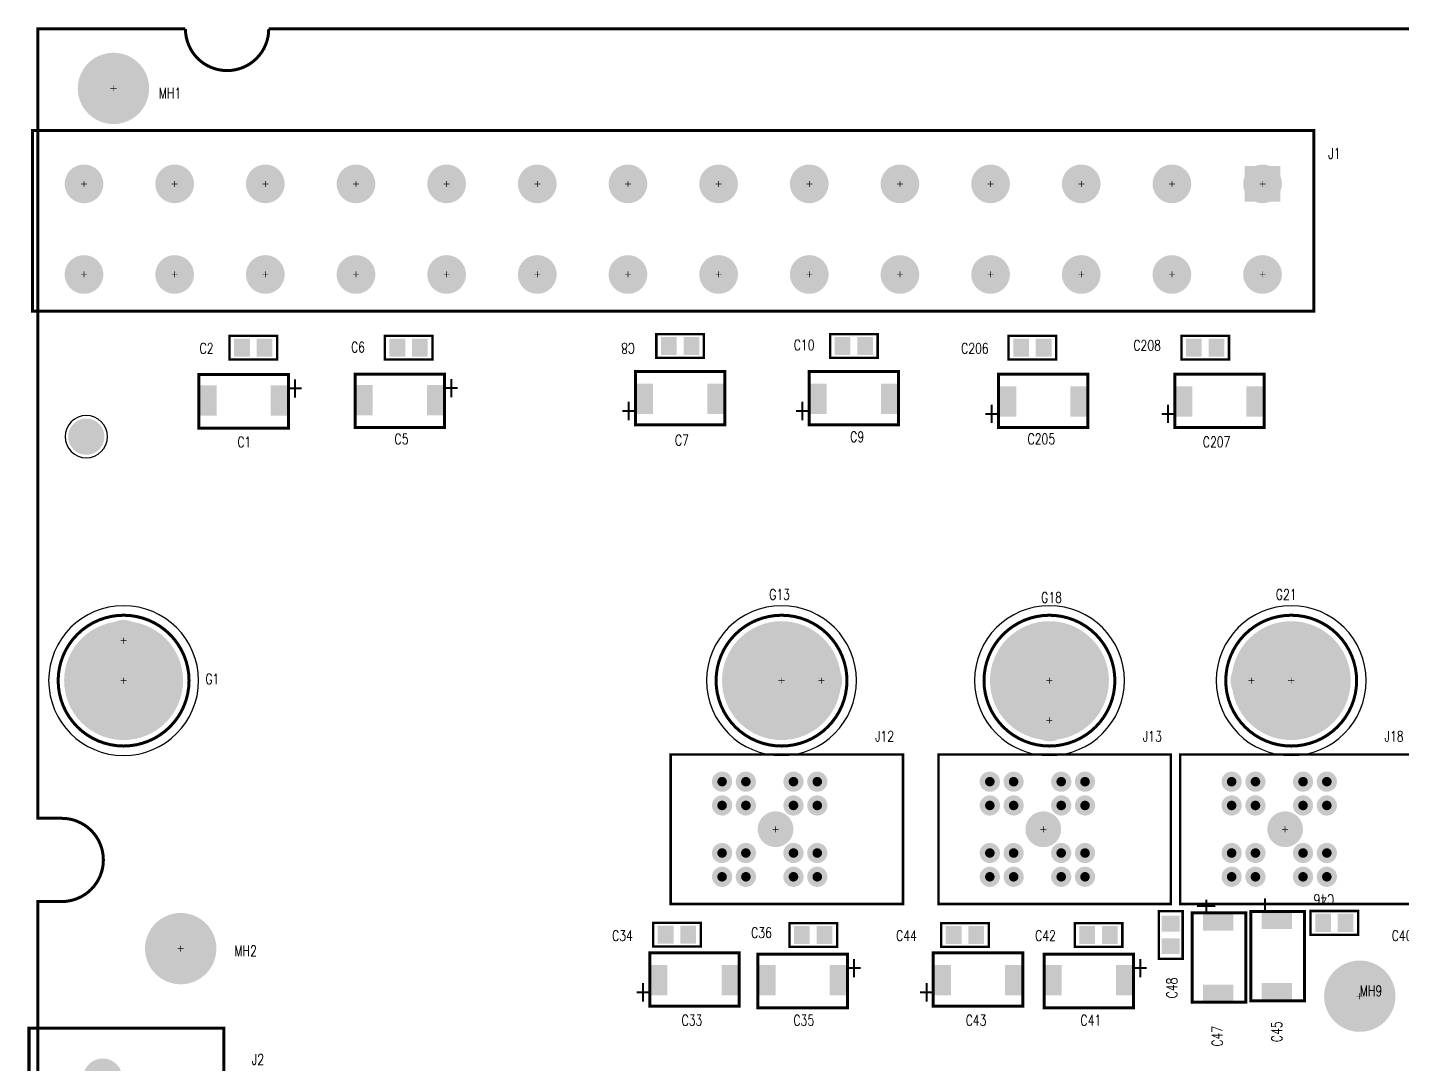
# Model space of a CAD drawing. Extents: x -1 to 432, y 0 to 280.
# Drawn here: x -0.9 to 114.6, y 192.4 to 279.5 of the extents above; entities that cross this region are included whole.
import ezdxf

# ---------------------------------------------------------------- set-up
doc = ezdxf.new("R2010")
doc.units = 0
doc.linetypes.add('KEEPOUT_00011000$0', pattern=[2, 1, 1])
doc.linetypes.add('KEEPOUT_00011110$0', pattern=[2, 1, 1])
for name, color, linetype in [('BOARD_OUTLINE_00', 2, 'CONTINUOUS'), ('DRIL_NPLTE_THRU_01', 176, 'CONTINUOUS'), ('DRIL_PLTE_THRU_01', 176, 'CONTINUOUS'), ('DRIL_SYMBOL', 2, 'CONTINUOUS'), ('KEEPOUT_-1', 2, 'CONTINUOUS'), ('PADS_INNER', 5, 'CONTINUOUS'), ('PADS_TOP', 5, 'CONTINUOUS'), ('PADS_XR_21', 4, 'CONTINUOUS'), ('PADS_XR_22', 4, 'CONTINUOUS'), ('PADS_XR_23', 4, 'CONTINUOUS'), ('PADS_XR_28', 4, 'CONTINUOUS'), ('PART_NAME_26', 255, 'CONTINUOUS'), ('PART_TOP_2DLINE_26', 222, 'CONTINUOUS'), ('PART_TOP_TEXT_26', 222, 'CONTINUOUS')]:
    doc.layers.add(name, color=color, linetype=linetype)
doc.styles.add('W0$127', font='simplex', dxfattribs={"width": 0.75})
doc.styles.add('W0$254', font='simplex', dxfattribs={"width": 0.75})

# ---------------------------------------------------------------- blocks, each defined once
blk = doc.blocks.new('BOARD_30791')
at = {"layer": 'BOARD_OUTLINE_00', "const_width": 0.254}
blk.add_lwpolyline([(290.399978, 279.4), (139.400026, 279.4, -1), (132.4, 279.4), (19.4, 279.4, -1), (12.4, 279.4), (0, 279.4), (0, 213.01), (2, 213.01, -1), (2, 206.01), (0, 206.01), (0, 63), (2, 63, -1), (2, 56), (0, 56), (0, 0), (431.8, 0)], format="xyb", dxfattribs=at)
blk = doc.blocks.new('PART_BODY_TOP_1')
at = {"layer": 'KEEPOUT_-1', "linetype": 'KEEPOUT_00011000$0'}
blk.add_lwpolyline([(-6.3, 0, 1), (6.3, 0, 1)], format="xyb", close=True, dxfattribs=at)
at = {"layer": 'PART_TOP_2DLINE_26', "const_width": 0.254}
blk.add_lwpolyline([(5.5, 0, 1), (-5.5, 0, 1)], format="xyb", close=True, dxfattribs=at)
blk = doc.blocks.new('DRIL_SYMBOL_5$15')
at = {"layer": 'DRIL_SYMBOL', "const_width": 0.0508}
for points in [[(-0.254, 0), (0.254, 0)], [(0, -0.254), (0, 0.254)]]:
    blk.add_lwpolyline(points, dxfattribs=at)
blk = doc.blocks.new('DRIL_HOLE_5$15')
at = {"const_width": 2.575}
blk.add_lwpolyline([(-1.2875, 0, 1), (1.2875, 0, 1)], format="xyb", close=True, dxfattribs=at)
blk.add_blockref('DRIL_SYMBOL_5$15', (0, 0))
blk = doc.blocks.new('PAD_0')
at = {"const_width": 5}
blk.add_lwpolyline([(0, -2.5, 1), (0, 2.5, 1)], format="xyb", close=True, dxfattribs=at)
blk = doc.blocks.new('STK_TOP_181')
at = {"layer": 'DRIL_PLTE_THRU_01'}
blk.add_blockref('DRIL_HOLE_5$15', (0, 0), dxfattribs=at)
at = {"layer": 'PADS_INNER'}
blk.add_blockref('PAD_0', (0, 0), dxfattribs=at)
at = {"layer": 'PADS_TOP'}
blk.add_blockref('PAD_0', (0, 0), dxfattribs=at)
blk = doc.blocks.new('DRIL_SYMBOL_2$55')
at = {"layer": 'DRIL_SYMBOL', "const_width": 0.0508}
for points in [[(-0.254, 0), (0.254, 0)], [(0, -0.254), (0, 0.254)]]:
    blk.add_lwpolyline(points, dxfattribs=at)
blk = doc.blocks.new('DRIL_HOLE_2$55')
at = {"const_width": 1.275}
blk.add_lwpolyline([(-0.6375, 0, 1), (0.6375, 0, 1)], format="xyb", close=True, dxfattribs=at)
blk.add_blockref('DRIL_SYMBOL_2$55', (0, 0))
blk = doc.blocks.new('PAD_1')
at = {"const_width": 1.75}
blk.add_lwpolyline([(0, -0.875, 1), (0, 0.875, 1)], format="xyb", close=True, dxfattribs=at)
blk = doc.blocks.new('STK_TOP_182')
at = {"layer": 'DRIL_PLTE_THRU_01'}
blk.add_blockref('DRIL_HOLE_2$55', (0, 0), dxfattribs=at)
at = {"layer": 'PADS_INNER'}
blk.add_blockref('PAD_1', (0, 0), dxfattribs=at)
at = {"layer": 'PADS_TOP'}
blk.add_blockref('PAD_1', (0, 0), dxfattribs=at)
blk = doc.blocks.new('SYM_TOP_3')
for name, p in [('PART_BODY_TOP_1', (0, 0)), ('STK_TOP_181', (0, 0)), ('STK_TOP_182', (3.35, 0))]:
    blk.add_blockref(name, p)
blk = doc.blocks.new('PART_TOP_0')
blk.add_blockref('SYM_TOP_3', (0, 0))
at = {"layer": 'PART_NAME_26', "style": 'W0$127', "width": 0.75}
blk.add_text('G1', height=0.889, rotation=270, dxfattribs=at).set_placement((-0.31, -6.87))
blk = doc.blocks.new('PART_TOP_2')
blk.add_blockref('SYM_TOP_3', (0, 0))
at = {"layer": 'PART_NAME_26', "style": 'W0$127', "width": 0.75}
blk.add_text('G13', height=0.889, dxfattribs=at).set_placement((-1.032, 6.804))
blk = doc.blocks.new('PART_TOP_7')
blk.add_blockref('SYM_TOP_3', (0, 0))
at = {"layer": 'PART_NAME_26', "style": 'W0$127', "width": 0.75}
blk.add_text('G18', height=0.889, rotation=90, dxfattribs=at).set_placement((-6.55, -0.692))
blk = doc.blocks.new('PART_TOP_11')
blk.add_blockref('SYM_TOP_3', (0, 0))
at = {"layer": 'PART_NAME_26', "style": 'W0$127', "width": 0.75}
blk.add_text('G21', height=0.889, rotation=180, dxfattribs=at).set_placement((1.29, -6.8))
blk = doc.blocks.new('SMOOTH_0$254')
at = {"const_width": 0.127}
blk.add_lwpolyline([(-0.0635, 0, 1), (0.0635, 0, 1)], format="xyb", close=True, dxfattribs=at)
blk = doc.blocks.new('PART_BODY_TOP_7')
at = {"layer": 'PART_TOP_2DLINE_26', "const_width": 0.254}
blk.add_lwpolyline([(53.6702, -8.4836), (-54.0258, -8.4836), (-54.0258, 6.731), (53.6702, 6.731)], close=True, dxfattribs=at)
at = {"layer": 'PART_TOP_2DLINE_26'}
for p in [(-54.0258, 6.731), (53.6702, 6.731), (-54.0258, -8.4836), (53.6702, -8.4836)]:
    blk.add_blockref('SMOOTH_0$254', p, dxfattribs=at)
blk = doc.blocks.new('DRIL_SYMBOL_1$6')
at = {"layer": 'DRIL_SYMBOL', "const_width": 0.0508}
for points in [[(-0.254, 0), (0.254, 0)], [(0, -0.254), (0, 0.254)]]:
    blk.add_lwpolyline(points, dxfattribs=at)
blk = doc.blocks.new('DRIL_HOLE_1$6')
at = {"const_width": 0.8}
blk.add_lwpolyline([(-0.4, 0, 1), (0.4, 0, 1)], format="xyb", close=True, dxfattribs=at)
blk.add_blockref('DRIL_SYMBOL_1$6', (0, 0))
blk = doc.blocks.new('PAD_5')
at = {"const_width": 1.5}
blk.add_lwpolyline([(0, -0.75, 1), (0, 0.75, 1)], format="xyb", close=True, dxfattribs=at)
blk = doc.blocks.new('PAD_6')
at = {"const_width": 1.626}
blk.add_lwpolyline([(0, -0.813, 1), (0, 0.813, 1)], format="xyb", close=True, dxfattribs=at)
blk = doc.blocks.new('PAD_7')
at = {"const_width": 3}
blk.add_lwpolyline([(-1.5, 0), (1.5, 0)], dxfattribs=at)
blk = doc.blocks.new('STK_TOP_321')
at = {"layer": 'DRIL_PLTE_THRU_01'}
blk.add_blockref('DRIL_HOLE_1$6', (0, 0), dxfattribs=at)
at = {"layer": 'PADS_INNER'}
blk.add_blockref('PAD_5', (0, 0), dxfattribs=at)
at = {"layer": 'PADS_TOP'}
blk.add_blockref('PAD_7', (0, 0), dxfattribs=at)
at = {"layer": 'PADS_XR_21'}
blk.add_blockref('PAD_6', (0, 0), dxfattribs=at)
at = {"layer": 'PADS_XR_28'}
blk.add_blockref('PAD_6', (0, 0), dxfattribs=at)
blk = doc.blocks.new('STK_TOP_320')
at = {"layer": 'DRIL_PLTE_THRU_01'}
blk.add_blockref('DRIL_HOLE_1$6', (0, 0), dxfattribs=at)
at = {"layer": 'PADS_INNER'}
blk.add_blockref('PAD_5', (0, 0), dxfattribs=at)
at = {"layer": 'PADS_TOP'}
blk.add_blockref('PAD_5', (0, 0), dxfattribs=at)
at = {"layer": 'PADS_XR_21'}
blk.add_blockref('PAD_6', (0, 0), dxfattribs=at)
at = {"layer": 'PADS_XR_28'}
blk.add_blockref('PAD_6', (0, 0), dxfattribs=at)
blk = doc.blocks.new('SYM_TOP_9')
for name, p in [('PART_BODY_TOP_7', (0, 0)), ('STK_TOP_320', (-49.7078, 3.6322)), ('STK_TOP_320', (-42.0878, 3.6322)), ('STK_TOP_320', (-34.4678, 3.6322)), ('STK_TOP_320', (-26.8478, 3.6322)), ('STK_TOP_320', (-19.2278, 3.6322)), ('STK_TOP_320', (-11.6078, 3.6322)), ('STK_TOP_320', (-3.9878, 3.6322)), ('STK_TOP_320', (3.6322, 3.6322)), ('STK_TOP_320', (11.2522, 3.6322)), ('STK_TOP_320', (18.8722, 3.6322)), ('STK_TOP_320', (26.4922, 3.6322)), ('STK_TOP_320', (34.1122, 3.6322)), ('STK_TOP_320', (41.7322, 3.6322)), ('STK_TOP_320', (49.3522, 3.6322)), ('STK_TOP_321', (-49.7078, -3.9878)), ('STK_TOP_320', (-42.0878, -3.9878)), ('STK_TOP_320', (-34.4678, -3.9878)), ('STK_TOP_320', (-26.8478, -3.9878)), ('STK_TOP_320', (-19.2278, -3.9878)), ('STK_TOP_320', (-11.6078, -3.9878)), ('STK_TOP_320', (-3.9878, -3.9878)), ('STK_TOP_320', (3.6322, -3.9878)), ('STK_TOP_320', (11.2522, -3.9878)), ('STK_TOP_320', (18.8722, -3.9878)), ('STK_TOP_320', (26.4922, -3.9878)), ('STK_TOP_320', (34.1122, -3.9878)), ('STK_TOP_320', (41.7322, -3.9878)), ('STK_TOP_320', (49.3522, -3.9878))]:
    blk.add_blockref(name, p)
blk = doc.blocks.new('PART_TOP_80')
blk.add_blockref('SYM_TOP_9', (0, 0))
at = {"layer": 'PART_NAME_26', "style": 'W0$127', "width": 0.75}
blk.add_text('J1', height=0.889, rotation=180, dxfattribs=at).set_placement((-55.23484, -6.09468))
blk = doc.blocks.new('PART_BODY_TOP_8')
at = {"layer": 'PART_TOP_2DLINE_26', "const_width": 0.254}
blk.add_lwpolyline([(-68.960746, 10.181336), (4.191254, 10.181336), (4.191254, -6.201664), (-68.960746, -6.201664)], close=True, dxfattribs=at)
at = {"layer": 'PART_TOP_2DLINE_26'}
for p in [(-68.960746, 10.181336), (4.191254, 10.181336), (-68.960746, -6.201664), (4.191254, -6.201664)]:
    blk.add_blockref('SMOOTH_0$254', p, dxfattribs=at)
blk = doc.blocks.new('DRIL_SYMBOL_1$01981')
at = {"layer": 'DRIL_SYMBOL', "const_width": 0.0508}
for points in [[(-0.254, 0), (0.254, 0)], [(0, -0.254), (0, 0.254)]]:
    blk.add_lwpolyline(points, dxfattribs=at)
blk = doc.blocks.new('DRIL_HOLE_1$01981')
at = {"const_width": 0.509905}
blk.add_lwpolyline([(-0.254952, 0, 1), (0.254952, 0, 1)], format="xyb", close=True, dxfattribs=at)
blk.add_blockref('DRIL_SYMBOL_1$01981', (0, 0))
blk = doc.blocks.new('PAD_8')
at = {"const_width": 0.827405}
blk.add_lwpolyline([(0, -0.413702, 1), (0, 0.413702, 1)], format="xyb", close=True, dxfattribs=at)
blk = doc.blocks.new('PAD_9')
at = {"const_width": 0.903605}
blk.add_lwpolyline([(0, -0.451802, 1), (0, 0.451802, 1)], format="xyb", close=True, dxfattribs=at)
blk = doc.blocks.new('STK_TOP_3')
at = {"layer": 'DRIL_PLTE_THRU_01'}
blk.add_blockref('DRIL_HOLE_1$01981', (0, 0), dxfattribs=at)
at = {"layer": 'PADS_INNER'}
blk.add_blockref('PAD_8', (0, 0), dxfattribs=at)
at = {"layer": 'PADS_TOP'}
blk.add_blockref('PAD_8', (0, 0), dxfattribs=at)
at = {"layer": 'PADS_XR_21'}
blk.add_blockref('PAD_9', (0, 0), dxfattribs=at)
at = {"layer": 'PADS_XR_28'}
blk.add_blockref('PAD_9', (0, 0), dxfattribs=at)
blk = doc.blocks.new('DRIL_SYMBOL_2$489962')
at = {"layer": 'DRIL_SYMBOL', "const_width": 0.0508}
for points in [[(-0.254, 0), (0.254, 0)], [(0, -0.254), (0, 0.254)]]:
    blk.add_lwpolyline(points, dxfattribs=at)
blk = doc.blocks.new('DRIL_HOLE_2$489962')
at = {"const_width": 1.24498}
blk.add_lwpolyline([(-0.62249, 0, 1), (0.62249, 0, 1)], format="xyb", close=True, dxfattribs=at)
blk.add_blockref('DRIL_SYMBOL_2$489962', (0, 0))
blk = doc.blocks.new('PAD_10')
at = {"const_width": 1.56248}
blk.add_lwpolyline([(0, -0.78124, 1), (0, 0.78124, 1)], format="xyb", close=True, dxfattribs=at)
blk = doc.blocks.new('PAD_11')
at = {"const_width": 1.63868}
blk.add_lwpolyline([(0, -0.81934, 1), (0, 0.81934, 1)], format="xyb", close=True, dxfattribs=at)
blk = doc.blocks.new('STK_TOP_4')
at = {"layer": 'DRIL_PLTE_THRU_01'}
blk.add_blockref('DRIL_HOLE_2$489962', (0, 0), dxfattribs=at)
at = {"layer": 'PADS_INNER'}
blk.add_blockref('PAD_10', (0, 0), dxfattribs=at)
at = {"layer": 'PADS_TOP'}
blk.add_blockref('PAD_10', (0, 0), dxfattribs=at)
at = {"layer": 'PADS_XR_21'}
blk.add_blockref('PAD_11', (0, 0), dxfattribs=at)
at = {"layer": 'PADS_XR_28'}
blk.add_blockref('PAD_11', (0, 0), dxfattribs=at)
blk = doc.blocks.new('SYM_TOP_10')
for name, p in [('PART_BODY_TOP_8', (0, 0)), ('STK_TOP_3', (-58.424572, 5.660136)), ('STK_TOP_3', (-55.884572, 5.660136)), ('STK_TOP_3', (-52.074572, 5.660136)), ('STK_TOP_3', (-49.534572, 5.660136)), ('STK_TOP_3', (-45.724572, 5.660136)), ('STK_TOP_3', (-43.184572, 5.660136)), ('STK_TOP_3', (-39.374572, 5.660136)), ('STK_TOP_3', (-36.834572, 5.660136)), ('STK_TOP_3', (-33.654746, 5.660136)), ('STK_TOP_3', (-31.114746, 5.660136)), ('STK_TOP_3', (-27.939746, 5.660136)), ('STK_TOP_3', (-25.399746, 5.660136)), ('STK_TOP_3', (-21.589746, 5.660136)), ('STK_TOP_3', (-19.049746, 5.660136)), ('STK_TOP_3', (-15.239746, 5.660136)), ('STK_TOP_3', (-12.699746, 5.660136)), ('STK_TOP_3', (-8.889746, 5.660136)), ('STK_TOP_3', (-6.349746, 5.660136)), ('STK_TOP_3', (-58.424572, 3.120136)), ('STK_TOP_3', (-55.884572, 3.120136)), ('STK_TOP_3', (-52.074572, 3.120136)), ('STK_TOP_3', (-49.534572, 3.120136)), ('STK_TOP_3', (-45.724572, 3.120136)), ('STK_TOP_3', (-43.184572, 3.120136)), ('STK_TOP_3', (-39.374572, 3.120136)), ('STK_TOP_3', (-36.834572, 3.120136)), ('STK_TOP_3', (-33.654746, 3.120136)), ('STK_TOP_3', (-31.114746, 3.120136)), ('STK_TOP_3', (-27.939746, 3.120136)), ('STK_TOP_3', (-25.399746, 3.120136)), ('STK_TOP_3', (-21.589746, 3.120136)), ('STK_TOP_3', (-19.049746, 3.120136)), ('STK_TOP_3', (-15.239746, 3.120136)), ('STK_TOP_3', (-12.699746, 3.120136)), ('STK_TOP_3', (-8.889746, 3.120136)), ('STK_TOP_3', (-6.349746, 3.120136)), ('STK_TOP_4', (-64.769746, 0)), ('STK_TOP_3', (-58.424572, 0.580136)), ('STK_TOP_3', (-55.884572, 0.580136)), ('STK_TOP_3', (-52.074572, 0.580136)), ('STK_TOP_3', (-49.534572, 0.580136)), ('STK_TOP_3', (-45.724572, 0.580136)), ('STK_TOP_3', (-43.184572, 0.580136)), ('STK_TOP_3', (-39.374572, 0.580136)), ('STK_TOP_3', (-36.834572, 0.580136)), ('STK_TOP_3', (-33.654746, 0.580136)), ('STK_TOP_3', (-31.114746, 0.580136)), ('STK_TOP_3', (-27.939746, 0.580136)), ('STK_TOP_3', (-25.399746, 0.580136)), ('STK_TOP_3', (-21.589746, 0.580136)), ('STK_TOP_3', (-19.049746, 0.580136)), ('STK_TOP_3', (-15.239746, 0.580136)), ('STK_TOP_3', (-12.699746, 0.580136)), ('STK_TOP_3', (-8.889746, 0.580136)), ('STK_TOP_3', (-6.349746, 0.580136)), ('STK_TOP_4', (0, 0)), ('STK_TOP_3', (-58.424572, -1.959864)), ('STK_TOP_3', (-55.884572, -1.959864)), ('STK_TOP_3', (-52.074572, -1.959864)), ('STK_TOP_3', (-49.534572, -1.959864)), ('STK_TOP_3', (-45.724572, -1.959864)), ('STK_TOP_3', (-43.184572, -1.959864)), ('STK_TOP_3', (-39.374572, -1.959864)), ('STK_TOP_3', (-36.834572, -1.959864)), ('STK_TOP_3', (-33.654746, -1.959864)), ('STK_TOP_3', (-31.114746, -1.959864)), ('STK_TOP_3', (-27.939746, -1.959864)), ('STK_TOP_3', (-25.399746, -1.959864)), ('STK_TOP_3', (-21.589746, -1.959864)), ('STK_TOP_3', (-19.049746, -1.959864)), ('STK_TOP_3', (-15.239746, -1.959864)), ('STK_TOP_3', (-12.699746, -1.959864)), ('STK_TOP_3', (-8.889746, -1.959864)), ('STK_TOP_3', (-6.349746, -1.959864))]:
    blk.add_blockref(name, p)
blk = doc.blocks.new('PART_TOP_81')
blk.add_blockref('SYM_TOP_10', (0, 0))
at = {"layer": 'PART_NAME_26', "style": 'W0$127', "width": 0.75}
blk.add_text('J2', height=0.889, rotation=90, dxfattribs=at).set_placement((-65.88, 12.53))
blk = doc.blocks.new('PART_BODY_TOP_30796')
at = {"layer": 'PART_TOP_2DLINE_26', "const_width": 0.254}
blk.add_lwpolyline([(-3.7592, 2.3114), (3.7592, 2.3114), (3.7592, -2.1844), (-3.7592, -2.1844)], close=True, dxfattribs=at)
at = {"layer": 'PART_TOP_2DLINE_26'}
for p in [(-3.7592, 2.3114), (3.7592, 2.3114), (-3.7592, -2.1844), (3.7592, -2.1844)]:
    blk.add_blockref('SMOOTH_0$254', p, dxfattribs=at)
at = {"layer": 'PART_TOP_TEXT_26', "style": 'W0$254', "width": 0.75}
blk.add_text('+', height=1.778, dxfattribs=at).set_placement((-5.08, -1.778))
blk = doc.blocks.new('DRIL_HOLE_0')
blk.add_lwpolyline([(0, 0, 1), (0, 0, 1)], format="xyb", close=True)
blk = doc.blocks.new('PAD_12')
blk.add_lwpolyline([(0, 0, 1), (0, 0, 1)], format="xyb", close=True)
blk = doc.blocks.new('PAD_13')
at = {"const_width": 1.4524}
blk.add_lwpolyline([(-1.2762, 0), (1.2762, 0)], dxfattribs=at)
blk = doc.blocks.new('PAD_14')
at = {"const_width": 1.3}
blk.add_lwpolyline([(-1.2, 0), (1.2, 0)], dxfattribs=at)
blk = doc.blocks.new('STK_TOP_130')
at = {"layer": 'DRIL_NPLTE_THRU_01'}
blk.add_blockref('DRIL_HOLE_0', (0, 0), dxfattribs=at)
at = {"layer": 'PADS_INNER'}
blk.add_blockref('PAD_12', (0, 0), dxfattribs=at)
at = {"layer": 'PADS_TOP', "rotation": 90}
blk.add_blockref('PAD_14', (0, 0), dxfattribs=at)
at = {"layer": 'PADS_XR_21', "rotation": 90}
blk.add_blockref('PAD_13', (0, 0), dxfattribs=at)
at = {"layer": 'PADS_XR_23', "rotation": 90}
blk.add_blockref('PAD_14', (0, 0), dxfattribs=at)
blk = doc.blocks.new('SYM_TOP_13')
for name, p in [('PART_BODY_TOP_30796', (0, 0)), ('STK_TOP_130', (-2.9972, 0)), ('STK_TOP_130', (3.0028, 0))]:
    blk.add_blockref(name, p)
blk = doc.blocks.new('PART_TOP_87')
blk.add_blockref('SYM_TOP_13', (0, 0))
at = {"layer": 'PART_NAME_26', "style": 'W0$127', "width": 0.75}
blk.add_text('C1', height=0.889, rotation=180, dxfattribs=at).set_placement((0.53, 3.93))
blk = doc.blocks.new('PART_TOP_89')
blk.add_blockref('SYM_TOP_13', (0, 0))
at = {"layer": 'PART_NAME_26', "style": 'W0$127', "width": 0.75}
blk.add_text('C5', height=0.889, rotation=180, dxfattribs=at).set_placement((0.45, 3.71))
blk = doc.blocks.new('PART_TOP_90')
blk.add_blockref('SYM_TOP_13', (0, 0))
at = {"layer": 'PART_NAME_26', "style": 'W0$127', "width": 0.75}
blk.add_text('C7', height=0.889, dxfattribs=at).set_placement((-0.4318, -3.9116))
blk = doc.blocks.new('PART_TOP_91')
blk.add_blockref('SYM_TOP_13', (0, 0))
at = {"layer": 'PART_NAME_26', "style": 'W0$127', "width": 0.75}
blk.add_text('C9', height=0.889, dxfattribs=at).set_placement((-0.3048, -3.6322))
blk = doc.blocks.new('PART_TOP_99')
blk.add_blockref('SYM_TOP_13', (0, 0))
at = {"layer": 'PART_NAME_26', "style": 'W0$127', "width": 0.75}
blk.add_text('C33', height=0.889, dxfattribs=at).set_placement((-1.08458, -3.81))
blk = doc.blocks.new('PART_TOP_100')
blk.add_blockref('SYM_TOP_13', (0, 0))
at = {"layer": 'PART_NAME_26', "style": 'W0$127', "width": 0.75}
blk.add_text('C35', height=0.889, rotation=180, dxfattribs=at).set_placement((0.78, 3.81))
blk = doc.blocks.new('PART_TOP_103')
blk.add_blockref('SYM_TOP_13', (0, 0))
at = {"layer": 'PART_NAME_26', "style": 'W0$127', "width": 0.75}
blk.add_text('C41', height=0.889, rotation=180, dxfattribs=at).set_placement((0.7, 3.81))
blk = doc.blocks.new('PART_TOP_104')
blk.add_blockref('SYM_TOP_13', (0, 0))
at = {"layer": 'PART_NAME_26', "style": 'W0$127', "width": 0.75}
blk.add_text('C43', height=0.889, dxfattribs=at).set_placement((-1.03378, -3.81))
blk = doc.blocks.new('PART_TOP_105')
blk.add_blockref('SYM_TOP_13', (0, 0))
at = {"layer": 'PART_NAME_26', "style": 'W0$127', "width": 0.75}
blk.add_text('C45', height=0.889, rotation=180, dxfattribs=at).set_placement((7.239, 0.43942))
blk = doc.blocks.new('PART_TOP_106')
blk.add_blockref('SYM_TOP_13', (0, 0))
at = {"layer": 'PART_NAME_26', "style": 'W0$127', "width": 0.75}
blk.add_text('C47', height=0.889, rotation=180, dxfattribs=at).set_placement((7.493, 0.36322))
blk = doc.blocks.new('PART_TOP_185')
blk.add_blockref('SYM_TOP_13', (0, 0))
at = {"layer": 'PART_NAME_26', "style": 'W0$127', "width": 0.75}
blk.add_text('C205', height=0.889, dxfattribs=at).set_placement((-1.31318, -3.57886))
blk = doc.blocks.new('PART_TOP_186')
blk.add_blockref('SYM_TOP_13', (0, 0))
at = {"layer": 'PART_NAME_26', "style": 'W0$127', "width": 0.75}
blk.add_text('C207', height=0.889, dxfattribs=at).set_placement((-1.38938, -3.83286))
blk = doc.blocks.new('SMOOTH_0$2032')
at = {"const_width": 0.1016}
blk.add_lwpolyline([(-0.0508, 0, 1), (0.0508, 0, 1)], format="xyb", close=True, dxfattribs=at)
blk = doc.blocks.new('PART_BODY_TOP_30799')
at = {"layer": 'PART_TOP_2DLINE_26', "const_width": 0.2032}
blk.add_lwpolyline([(-1.999996, -0.999998), (1.999996, -0.999998), (1.999996, 0.999998), (-1.999996, 0.999998), (-1.999996, -0.999998)], dxfattribs=at)
at = {"layer": 'PART_TOP_2DLINE_26'}
for p in [(-1.999996, 0.999998), (1.999996, 0.999998), (-1.999996, -0.999998), (-1.999996, -0.999998), (1.999996, -0.999998)]:
    blk.add_blockref('SMOOTH_0$2032', p, dxfattribs=at)
blk = doc.blocks.new('PAD_15')
at = {"const_width": 1.321}
blk.add_lwpolyline([(-0.762, 0), (0.762, 0)], dxfattribs=at)
blk = doc.blocks.new('STK_TOP_54')
at = {"layer": 'DRIL_PLTE_THRU_01'}
blk.add_blockref('DRIL_HOLE_0', (0, 0), dxfattribs=at)
at = {"layer": 'PADS_INNER'}
blk.add_blockref('PAD_12', (0, 0), dxfattribs=at)
at = {"layer": 'PADS_TOP', "rotation": 90}
blk.add_blockref('PAD_15', (0, 0), dxfattribs=at)
blk = doc.blocks.new('SYM_TOP_16')
for name, p in [('STK_TOP_54', (-0.94996, 0)), ('STK_TOP_54', (0.94996, 0)), ('PART_BODY_TOP_30799', (0, 0))]:
    blk.add_blockref(name, p)
blk = doc.blocks.new('PART_TOP_213')
blk.add_blockref('SYM_TOP_16', (0, 0))
at = {"layer": 'PART_NAME_26', "style": 'W0$127', "width": 0.75}
blk.add_text('C6', height=0.889, rotation=180, dxfattribs=at).set_placement((4.84378, 0.40386))
blk = doc.blocks.new('PART_TOP_215')
blk.add_blockref('SYM_TOP_16', (0, 0))
at = {"layer": 'PART_NAME_26', "style": 'W0$127', "width": 0.75}
blk.add_text('C2', height=0.889, rotation=180, dxfattribs=at).set_placement((4.51358, 0.50546))
blk = doc.blocks.new('PART_TOP_216')
blk.add_blockref('SYM_TOP_16', (0, 0))
at = {"layer": 'PART_NAME_26', "style": 'W0$127', "width": 0.75}
blk.add_text('C8', height=0.889, rotation=180, dxfattribs=at).set_placement((-3.79, 0.25))
blk = doc.blocks.new('PART_TOP_217')
blk.add_blockref('SYM_TOP_16', (0, 0))
at = {"layer": 'PART_NAME_26', "style": 'W0$127', "width": 0.75}
blk.add_text('C10', height=0.889, dxfattribs=at).set_placement((-5.0546, -0.3556))
blk = doc.blocks.new('PART_TOP_229')
blk.add_blockref('SYM_TOP_16', (0, 0))
at = {"layer": 'PART_NAME_26', "style": 'W0$127', "width": 0.75}
blk.add_text('C34', height=0.889, dxfattribs=at).set_placement((-5.45338, -0.5334))
blk = doc.blocks.new('PART_TOP_230')
blk.add_blockref('SYM_TOP_16', (0, 0))
at = {"layer": 'PART_NAME_26', "style": 'W0$127', "width": 0.75}
blk.add_text('C36', height=0.889, rotation=180, dxfattribs=at).set_placement((5.22478, 0.254))
blk = doc.blocks.new('PART_TOP_232')
blk.add_blockref('SYM_TOP_16', (0, 0))
at = {"layer": 'PART_NAME_26', "style": 'W0$127', "width": 0.75}
blk.add_text('C40', height=0.889, dxfattribs=at).set_placement((-4.99618, -0.508))
blk = doc.blocks.new('PART_TOP_233')
blk.add_blockref('SYM_TOP_16', (0, 0))
at = {"layer": 'PART_NAME_26', "style": 'W0$127', "width": 0.75}
blk.add_text('C42', height=0.889, rotation=180, dxfattribs=at).set_placement((5.32638, 0.508))
blk = doc.blocks.new('PART_TOP_234')
blk.add_blockref('SYM_TOP_16', (0, 0))
at = {"layer": 'PART_NAME_26', "style": 'W0$127', "width": 0.75}
blk.add_text('C44', height=0.889, dxfattribs=at).set_placement((-5.78358, -0.508))
blk = doc.blocks.new('PART_TOP_235')
blk.add_blockref('SYM_TOP_16', (0, 0))
at = {"layer": 'PART_NAME_26', "style": 'W0$127', "width": 0.75}
blk.add_text('C46', height=0.889, rotation=180, dxfattribs=at).set_placement((0, 2.39522))
blk = doc.blocks.new('PART_TOP_236')
blk.add_blockref('SYM_TOP_16', (0, 0))
at = {"layer": 'PART_NAME_26', "style": 'W0$127', "width": 0.75}
blk.add_text('C48', height=0.889, rotation=180, dxfattribs=at).set_placement((5.334, 0.54102))
blk = doc.blocks.new('PART_TOP_315')
blk.add_blockref('SYM_TOP_16', (0, 0))
at = {"layer": 'PART_NAME_26', "style": 'W0$127', "width": 0.75}
blk.add_text('C206', height=0.889, dxfattribs=at).set_placement((-5.98678, -0.50546))
blk = doc.blocks.new('PART_TOP_316')
blk.add_blockref('SYM_TOP_16', (0, 0))
at = {"layer": 'PART_NAME_26', "style": 'W0$127', "width": 0.75}
blk.add_text('C208', height=0.889, dxfattribs=at).set_placement((-6.03758, -0.25146))
blk = doc.blocks.new('DRIL_SYMBOL_3$5')
at = {"layer": 'DRIL_SYMBOL', "const_width": 0.0508}
for points in [[(-0.254, 0), (0.254, 0)], [(0, -0.254), (0, 0.254)]]:
    blk.add_lwpolyline(points, dxfattribs=at)
blk = doc.blocks.new('DRIL_HOLE_3$5')
at = {"const_width": 1.75}
blk.add_lwpolyline([(-0.875, 0, 1), (0.875, 0, 1)], format="xyb", close=True, dxfattribs=at)
blk.add_blockref('DRIL_SYMBOL_3$5', (0, 0))
blk = doc.blocks.new('PAD_18')
at = {"const_width": 3}
blk.add_lwpolyline([(0, -1.5, 1), (0, 1.5, 1)], format="xyb", close=True, dxfattribs=at)
blk = doc.blocks.new('STK_TOP_206')
at = {"layer": 'DRIL_PLTE_THRU_01'}
blk.add_blockref('DRIL_HOLE_3$5', (0, 0), dxfattribs=at)
at = {"layer": 'PADS_INNER'}
blk.add_blockref('PAD_18', (0, 0), dxfattribs=at)
at = {"layer": 'PADS_TOP'}
blk.add_blockref('PAD_18', (0, 0), dxfattribs=at)
blk = doc.blocks.new('SYM_TOP_11')
blk.add_blockref('STK_TOP_206', (0, 0))
blk = doc.blocks.new('PART_TOP_346')
blk.add_blockref('SYM_TOP_11', (0, 0))
at = {"layer": 'PART_NAME_26', "style": 'W0$127', "width": 0.75}
blk.add_text('MH1', height=0.889, dxfattribs=at).set_placement((3.81, -0.842))
blk = doc.blocks.new('PART_TOP_356')
blk.add_blockref('SYM_TOP_11', (0, 0))
at = {"layer": 'PART_NAME_26', "style": 'W0$127', "width": 0.75}
blk.add_text('MH2', height=0.889, dxfattribs=at).set_placement((4.51, -0.628))
blk = doc.blocks.new('PART_TOP_368')
blk.add_blockref('SYM_TOP_11', (0, 0))
at = {"layer": 'PART_NAME_26', "style": 'W0$127', "width": 0.75}
blk.add_text('MH9', height=0.889, dxfattribs=at).set_placement((0, 0))
blk = doc.blocks.new('PART_BODY_TOP_30801')
at = {"layer": 'PART_TOP_2DLINE_26', "const_width": 0.2032}
blk.add_lwpolyline([(-6.28701, 10.71), (6.28599, 10.71), (6.285992, -8.8138), (-6.287008, -8.8138)], close=True, dxfattribs=at)
at = {"layer": 'PART_TOP_2DLINE_26'}
for p in [(-6.28701, 10.71), (6.28599, 10.71), (-6.287008, -8.8138), (6.285992, -8.8138)]:
    blk.add_blockref('SMOOTH_0$2032', p, dxfattribs=at)
blk = doc.blocks.new('DRIL_SYMBOL_0$8')
at = {"layer": 'DRIL_SYMBOL', "const_width": 0.0508}
for points in [[(-0.254, 0), (0.254, 0)], [(0, -0.254), (0, 0.254)]]:
    blk.add_lwpolyline(points, dxfattribs=at)
blk = doc.blocks.new('DRIL_HOLE_0$8')
at = {"const_width": 0.4}
blk.add_lwpolyline([(-0.2, 0, 1), (0.2, 0, 1)], format="xyb", close=True, dxfattribs=at)
blk.add_blockref('DRIL_SYMBOL_0$8', (0, 0))
blk = doc.blocks.new('PAD_19')
at = {"const_width": 0.75}
blk.add_lwpolyline([(0, -0.375, 1), (0, 0.375, 1)], format="xyb", close=True, dxfattribs=at)
blk = doc.blocks.new('PAD_20')
at = {"const_width": 0.85}
blk.add_lwpolyline([(0, -0.425, 1), (0, 0.425, 1)], format="xyb", close=True, dxfattribs=at)
blk = doc.blocks.new('STK_TOP_174')
at = {"layer": 'DRIL_PLTE_THRU_01'}
blk.add_blockref('DRIL_HOLE_0$8', (0, 0), dxfattribs=at)
at = {"layer": 'PADS_INNER'}
blk.add_blockref('PAD_19', (0, 0), dxfattribs=at)
at = {"layer": 'PADS_TOP'}
blk.add_blockref('PAD_19', (0, 0), dxfattribs=at)
at = {"layer": 'PADS_XR_21'}
blk.add_blockref('PAD_20', (0, 0), dxfattribs=at)
at = {"layer": 'PADS_XR_28'}
blk.add_blockref('PAD_20', (0, 0), dxfattribs=at)
blk = doc.blocks.new('DRIL_SYMBOL_2$1')
at = {"layer": 'DRIL_SYMBOL', "const_width": 0.0508}
for points in [[(-0.254, 0), (0.254, 0)], [(0, -0.254), (0, 0.254)]]:
    blk.add_lwpolyline(points, dxfattribs=at)
blk = doc.blocks.new('DRIL_HOLE_2$1')
at = {"const_width": 1.05}
blk.add_lwpolyline([(-0.525, 0, 1), (0.525, 0, 1)], format="xyb", close=True, dxfattribs=at)
blk.add_blockref('DRIL_SYMBOL_2$1', (0, 0))
blk = doc.blocks.new('PAD_21')
at = {"const_width": 1.4}
blk.add_lwpolyline([(0, -0.7, 1), (0, 0.7, 1)], format="xyb", close=True, dxfattribs=at)
blk = doc.blocks.new('STK_TOP_175')
at = {"layer": 'DRIL_PLTE_THRU_01'}
blk.add_blockref('DRIL_HOLE_2$1', (0, 0), dxfattribs=at)
at = {"layer": 'PADS_INNER'}
blk.add_blockref('PAD_21', (0, 0), dxfattribs=at)
at = {"layer": 'PADS_TOP'}
blk.add_blockref('PAD_21', (0, 0), dxfattribs=at)
at = {"layer": 'PADS_XR_21'}
blk.add_blockref('PAD_5', (0, 0), dxfattribs=at)
at = {"layer": 'PADS_XR_28'}
blk.add_blockref('PAD_5', (0, 0), dxfattribs=at)
blk = doc.blocks.new('SYM_TOP_18')
for name, p in [('PART_BODY_TOP_30801', (0, 0)), ('STK_TOP_174', (-4.00101, 3.5052)), ('STK_TOP_174', (-2.001012, 3.5052)), ('STK_TOP_174', (1.99898, 3.5052)), ('STK_TOP_174', (3.998976, 3.5052)), ('STK_TOP_174', (-4.001008, 1.505204)), ('STK_TOP_174', (-2.001012, 1.505204)), ('STK_TOP_174', (1.99898, 1.505204)), ('STK_TOP_174', (3.998976, 1.505204)), ('STK_TOP_175', (0, 0)), ('STK_TOP_174', (-4.00101, -2.49479)), ('STK_TOP_174', (-2.001012, -2.494788)), ('STK_TOP_174', (1.99898, -2.49479)), ('STK_TOP_174', (3.998976, -2.494788)), ('STK_TOP_174', (-4.001008, -4.494784)), ('STK_TOP_174', (-2.001012, -4.494784)), ('STK_TOP_174', (1.99898, -4.494784)), ('STK_TOP_174', (3.998976, -4.494784))]:
    blk.add_blockref(name, p)
blk = doc.blocks.new('PART_TOP_369')
blk.add_blockref('SYM_TOP_18', (0, 0))
at = {"layer": 'PART_NAME_26', "style": 'W0$127', "width": 0.75}
blk.add_text('J12', height=0.889, rotation=90, dxfattribs=at).set_placement((-7.37, 8.36))
blk = doc.blocks.new('PART_TOP_370')
blk.add_blockref('SYM_TOP_18', (0, 0))
at = {"layer": 'PART_NAME_26', "style": 'W0$127', "width": 0.75}
blk.add_text('J13', height=0.889, rotation=90, dxfattribs=at).set_placement((-7.37, 8.36))
blk = doc.blocks.new('PART_TOP_371')
blk.add_blockref('SYM_TOP_18', (0, 0))
at = {"layer": 'PART_NAME_26', "style": 'W0$127', "width": 0.75}
blk.add_text('J18', height=0.889, rotation=90, dxfattribs=at).set_placement((-7.37, 8.36))
blk = doc.blocks.new('PART_BODY_TOP_31840')
at = {"layer": 'KEEPOUT_-1', "linetype": 'KEEPOUT_00011110$0'}
blk.add_lwpolyline([(-1.778, 0, 1), (1.778, 0, 1)], format="xyb", close=True, dxfattribs=at)
blk = doc.blocks.new('PAD_23')
at = {"const_width": 1.524}
blk.add_lwpolyline([(0, -0.762, 1), (0, 0.762, 1)], format="xyb", close=True, dxfattribs=at)
blk = doc.blocks.new('PAD_22')
at = {"const_width": 0.762}
blk.add_lwpolyline([(0, -0.381, 1), (0, 0.381, 1)], format="xyb", close=True, dxfattribs=at)
blk = doc.blocks.new('STK_TOP_372')
at = {"layer": 'DRIL_PLTE_THRU_01'}
blk.add_blockref('DRIL_HOLE_0', (0, 0), dxfattribs=at)
at = {"layer": 'PADS_INNER'}
blk.add_blockref('PAD_12', (0, 0), dxfattribs=at)
at = {"layer": 'PADS_TOP'}
blk.add_blockref('PAD_22', (0, 0), dxfattribs=at)
at = {"layer": 'PADS_XR_21'}
blk.add_blockref('PAD_23', (0, 0), dxfattribs=at)
at = {"layer": 'PADS_XR_22'}
blk.add_blockref('PAD_12', (0, 0), dxfattribs=at)
at = {"layer": 'PADS_XR_23'}
blk.add_blockref('PAD_12', (0, 0), dxfattribs=at)
at = {"layer": 'PADS_XR_28'}
blk.add_blockref('PAD_23', (0, 0), dxfattribs=at)
blk = doc.blocks.new('SYM_TOP_22')
for name in ['PART_BODY_TOP_31840', 'STK_TOP_372']:
    blk.add_blockref(name, (0, 0))
blk = doc.blocks.new('PART_TOP_386')
blk.add_blockref('SYM_TOP_22', (0, 0))

msp = doc.modelspace()

# ---------------------------------------------------------------- block references
for name, p in [('BOARD_30791', (0, 0)), ('PART_TOP_346', (6.35, 274.4)), ('PART_TOP_216', (53.975, 252.73)), ('PART_TOP_217', (68.58, 252.73)), ('PART_TOP_315', (83.58378, 252.60046)), ('PART_TOP_316', (98.11258, 252.60046)), ('PART_TOP_90', (53.975, 248.285)), ('PART_TOP_91', (68.58, 248.285)), ('PART_TOP_185', (84.49818, 248.05386)), ('PART_TOP_186', (99.30638, 248.05386)), ('PART_TOP_386', (4.064, 245.11)), ('PART_TOP_2', (62.5, 224.59)), ('PART_TOP_235', (108.966, 204.216)), ('PART_TOP_356', (12, 202.05)), ('PART_TOP_229', (53.71338, 203.2254)), ('PART_TOP_234', (77.91958, 203.2)), ('PART_TOP_232', (118.78818, 203.2)), ('PART_TOP_99', (55.18658, 199.39)), ('PART_TOP_104', (79.01178, 199.39)), ('PART_TOP_368', (111.10468, 198.05))]:
    msp.add_blockref(name, p)
for name, p, rotation in [('PART_TOP_80', (53.22316, 262.38332), 180), ('PART_TOP_215', (18.10258, 252.60046), 180), ('PART_TOP_213', (31.15818, 252.60046), 180), ('PART_TOP_87', (17.29486, 248.14784), 180), ('PART_TOP_89', (30.42158, 248.18086), 180), ('PART_TOP_11', (105.34, 224.59), 180), ('PART_TOP_7', (85.02, 224.59), 270), ('PART_TOP_0', (7.2, 224.59), 90), ('PART_TOP_369', (62.00013, 212.09), 270), ('PART_TOP_370', (84.5048, 212.09), 270), ('PART_TOP_371', (104.830118, 212.09), 270), ('PART_TOP_106', (99.20478, 201.295), 270), ('PART_TOP_105', (104.14, 201.422), 270), ('PART_TOP_230', (65.16878, 203.2), 180), ('PART_TOP_233', (89.14638, 203.2), 180), ('PART_TOP_236', (95.21698, 203.2), 270), ('PART_TOP_100', (64.27978, 199.39), 180), ('PART_TOP_103', (88.33358, 199.39), 180), ('PART_TOP_81', (5.45, 126.4), 270)]:
    msp.add_blockref(name, p, dxfattribs=dict(rotation=rotation))

doc.saveas('drawing.dxf')
